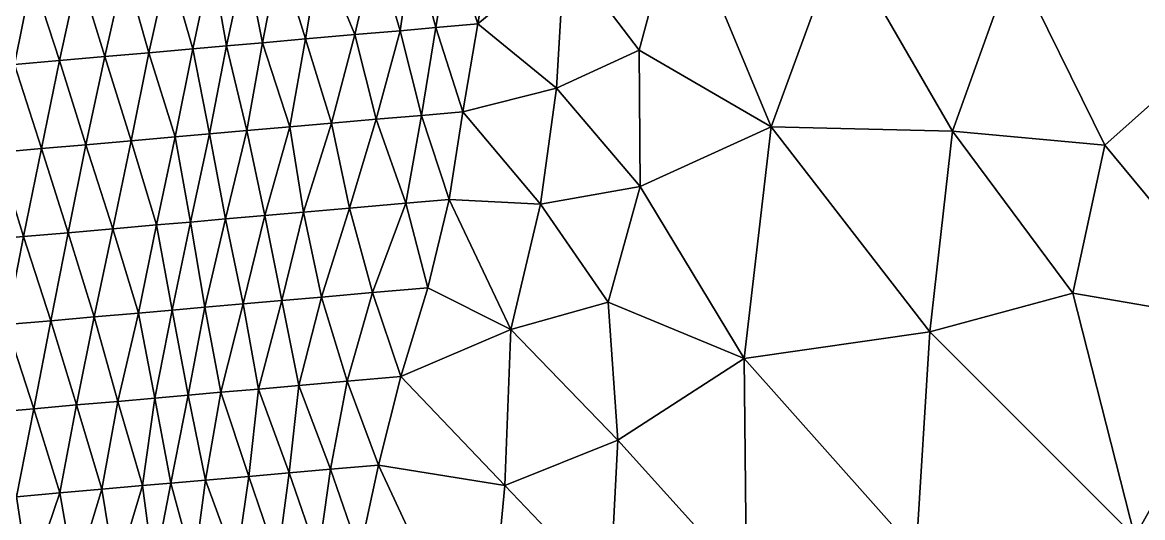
# Model space of a CAD drawing. Extents: x 993 to 3979, y 358 to 2875.
# Drawn here: x 2820 to 3301.1, y 1197.3 to 1410 of the extents above; entities that cross this region are included whole.
import ezdxf

# ---------------------------------------------------------------- set-up
doc = ezdxf.new("R2010")
doc.units = 0
doc.header["$MEASUREMENT"] = 0

msp = doc.modelspace()

# ---------------------------------------------------------------- linework, layer by layer
at = {"layer": 'modelTopoInnerCoarse_ts', "color": 2}
for points in [[(2987.75, 1444.08, 2976.87), (2982.2, 1406.45, 2973.94), (2971.6, 1442.67, 2967.26), (2987.75, 1444.08, 2976.87)], [(2997.58, 1407.8, 2985.57), (2982.2, 1406.45, 2973.94), (2987.75, 1444.08, 2976.87), (2997.58, 1407.8, 2985.57)], [(3003.68, 1445.48, 2987.05), (2997.58, 1407.8, 2985.57), (2987.75, 1444.08, 2976.87), (3003.68, 1445.48, 2987.05)], [(3015.64, 1409.38, 2990.09), (2997.58, 1407.8, 2985.57), (3003.68, 1445.48, 2987.05), (3015.64, 1409.38, 2990.09)], [(3021.97, 1447.08, 2990.95), (3015.64, 1409.38, 2990.09), (3003.68, 1445.48, 2987.05), (3021.97, 1447.08, 2990.95)], [(2930.48, 1439.07, 2971.57), (2923.08, 1401.28, 2973.54), (2915.8, 1437.79, 2958.05), (2930.48, 1439.07, 2971.57)], [(2941.65, 1402.91, 2976.69), (2923.08, 1401.28, 2973.54), (2930.48, 1439.07, 2971.57), (2941.65, 1402.91, 2976.69)], [(2947.84, 1440.59, 2977.94), (2941.65, 1402.91, 2976.69), (2930.48, 1439.07, 2971.57), (2947.84, 1440.59, 2977.94)], [(2962.79, 1404.76, 2973.01), (2941.65, 1402.91, 2976.69), (2947.84, 1440.59, 2977.94), (2962.79, 1404.76, 2973.01)], [(2971.6, 1442.67, 2967.26), (2962.79, 1404.76, 2973.01), (2947.84, 1440.59, 2977.94), (2971.6, 1442.67, 2967.26)], [(2982.2, 1406.45, 2973.94), (2962.79, 1404.76, 2973.01), (2971.6, 1442.67, 2967.26), (2982.2, 1406.45, 2973.94)], [(2882.81, 1434.9, 2940.66), (2874.36, 1397.02, 2945.46), (2863.99, 1433.26, 2938.18), (2882.81, 1434.9, 2940.66)], [(2893.16, 1398.66, 2948), (2874.36, 1397.02, 2945.46), (2882.81, 1434.9, 2940.66), (2893.16, 1398.66, 2948)], [(2901.28, 1436.52, 2944.09), (2893.16, 1398.66, 2948), (2882.81, 1434.9, 2940.66), (2901.28, 1436.52, 2944.09)], [(2907.71, 1399.94, 2961.86), (2893.16, 1398.66, 2948), (2901.28, 1436.52, 2944.09), (2907.71, 1399.94, 2961.86)], [(2915.8, 1437.79, 2958.05), (2907.71, 1399.94, 2961.86), (2901.28, 1436.52, 2944.09), (2915.8, 1437.79, 2958.05)], [(2923.08, 1401.28, 2973.54), (2907.71, 1399.94, 2961.86), (2915.8, 1437.79, 2958.05), (2923.08, 1401.28, 2973.54)], [(2824.21, 1429.78, 2938.91), (2816.67, 1391.97, 2941.27), (2804.97, 1428.09, 2937.52), (2824.21, 1429.78, 2938.91)], [(2835.95, 1393.66, 2942.54), (2816.67, 1391.97, 2941.27), (2824.21, 1429.78, 2938.91), (2835.95, 1393.66, 2942.54)], [(2844.26, 1431.53, 2938.11), (2835.95, 1393.66, 2942.54), (2824.21, 1429.78, 2938.91), (2844.26, 1431.53, 2938.11)], [(2855.36, 1395.36, 2943.44), (2835.95, 1393.66, 2942.54), (2844.26, 1431.53, 2938.11), (2855.36, 1395.36, 2943.44)], [(2863.99, 1433.26, 2938.18), (2855.36, 1395.36, 2943.44), (2844.26, 1431.53, 2938.11), (2863.99, 1433.26, 2938.18)], [(2874.36, 1397.02, 2945.46), (2855.36, 1395.36, 2943.44), (2863.99, 1433.26, 2938.18), (2874.36, 1397.02, 2945.46)], [(2982.2, 1406.45, 2973.94), (2972, 1368.42, 2983.37), (2962.79, 1404.76, 2973.01), (2982.2, 1406.45, 2973.94)], [(2991.37, 1370.11, 2984.41), (2972, 1368.42, 2983.37), (2982.2, 1406.45, 2973.94), (2991.37, 1370.11, 2984.41)], [(2997.58, 1407.8, 2985.57), (2991.37, 1370.11, 2984.41), (2982.2, 1406.45, 2973.94), (2997.58, 1407.8, 2985.57)], [(3009.15, 1371.67, 2989.67), (2991.37, 1370.11, 2984.41), (2997.58, 1407.8, 2985.57), (3009.15, 1371.67, 2989.67)], [(3015.64, 1409.38, 2990.09), (3009.15, 1371.67, 2989.67), (2997.58, 1407.8, 2985.57), (3015.64, 1409.38, 2990.09)], [(2923.08, 1401.28, 2973.54), (2916.35, 1363.55, 2973.77), (2907.71, 1399.94, 2961.86), (2923.08, 1401.28, 2973.54)], [(2934.91, 1365.17, 2976.93), (2916.35, 1363.55, 2973.77), (2923.08, 1401.28, 2973.54), (2934.91, 1365.17, 2976.93)], [(2941.65, 1402.91, 2976.69), (2934.91, 1365.17, 2976.93), (2923.08, 1401.28, 2973.54), (2941.65, 1402.91, 2976.69)], [(2952.78, 1366.74, 2981.95), (2934.91, 1365.17, 2976.93), (2941.65, 1402.91, 2976.69), (2952.78, 1366.74, 2981.95)], [(2962.79, 1404.76, 2973.01), (2952.78, 1366.74, 2981.95), (2941.65, 1402.91, 2976.69), (2962.79, 1404.76, 2973.01)], [(2972, 1368.42, 2983.37), (2952.78, 1366.74, 2981.95), (2962.79, 1404.76, 2973.01), (2972, 1368.42, 2983.37)], [(2855.36, 1395.36, 2943.44), (2847.27, 1357.5, 2947.29), (2835.95, 1393.66, 2942.54), (2855.36, 1395.36, 2943.44)], [(2866.75, 1359.21, 2948.03), (2847.27, 1357.5, 2947.29), (2855.36, 1395.36, 2943.44), (2866.75, 1359.21, 2948.03)], [(2874.36, 1397.02, 2945.46), (2866.75, 1359.21, 2948.03), (2855.36, 1395.36, 2943.44), (2874.36, 1397.02, 2945.46)], [(2885.54, 1360.85, 2950.59), (2866.75, 1359.21, 2948.03), (2874.36, 1397.02, 2945.46), (2885.54, 1360.85, 2950.59)], [(2893.16, 1398.66, 2948), (2885.54, 1360.85, 2950.59), (2874.36, 1397.02, 2945.46), (2893.16, 1398.66, 2948)], [(2900.31, 1362.15, 2963.85), (2885.54, 1360.85, 2950.59), (2893.16, 1398.66, 2948), (2900.31, 1362.15, 2963.85)], [(2907.71, 1399.94, 2961.86), (2900.31, 1362.15, 2963.85), (2893.16, 1398.66, 2948), (2907.71, 1399.94, 2961.86)], [(2916.35, 1363.55, 2973.77), (2900.31, 1362.15, 2963.85), (2907.71, 1399.94, 2961.86), (2916.35, 1363.55, 2973.77)], [(2828.22, 1355.84, 2945.41), (2809.31, 1354.18, 2943.16), (2816.67, 1391.97, 2941.27), (2828.22, 1355.84, 2945.41)], [(2835.95, 1393.66, 2942.54), (2828.22, 1355.84, 2945.41), (2816.67, 1391.97, 2941.27), (2835.95, 1393.66, 2942.54)], [(2847.27, 1357.5, 2947.29), (2828.22, 1355.84, 2945.41), (2835.95, 1393.66, 2942.54), (2847.27, 1357.5, 2947.29)], [(3009.15, 1371.67, 2989.67), (3003.33, 1334.01, 2987.44), (2991.37, 1370.11, 2984.41), (3009.15, 1371.67, 2989.67)], [(2952.78, 1366.74, 2981.95), (2940.74, 1328.54, 2996.32), (2934.91, 1365.17, 2976.93), (2952.78, 1366.74, 2981.95)], [(2960.51, 1330.27, 2996.28), (2940.74, 1328.54, 2996.32), (2952.78, 1366.74, 2981.95), (2960.51, 1330.27, 2996.28)], [(2972, 1368.42, 2983.37), (2960.51, 1330.27, 2996.28), (2952.78, 1366.74, 2981.95), (2972, 1368.42, 2983.37)], [(2984.7, 1332.38, 2984.46), (2960.51, 1330.27, 2996.28), (2972, 1368.42, 2983.37), (2984.7, 1332.38, 2984.46)], [(2991.37, 1370.11, 2984.41), (2984.7, 1332.38, 2984.46), (2972, 1368.42, 2983.37), (2991.37, 1370.11, 2984.41)], [(3003.33, 1334.01, 2987.44), (2984.7, 1332.38, 2984.46), (2991.37, 1370.11, 2984.41), (3003.33, 1334.01, 2987.44)], [(2900.31, 1362.15, 2963.85), (2892.22, 1324.29, 2967.68), (2885.54, 1360.85, 2950.59), (2900.31, 1362.15, 2963.85)], [(2907.28, 1325.61, 2980.21), (2892.22, 1324.29, 2967.68), (2900.31, 1362.15, 2963.85), (2907.28, 1325.61, 2980.21)], [(2916.35, 1363.55, 2973.77), (2907.28, 1325.61, 2980.21), (2900.31, 1362.15, 2963.85), (2916.35, 1363.55, 2973.77)], [(2924.15, 1327.09, 2987.89), (2907.28, 1325.61, 2980.21), (2916.35, 1363.55, 2973.77), (2924.15, 1327.09, 2987.89)], [(2934.91, 1365.17, 2976.93), (2924.15, 1327.09, 2987.89), (2916.35, 1363.55, 2973.77), (2934.91, 1365.17, 2976.93)], [(2940.74, 1328.54, 2996.32), (2924.15, 1327.09, 2987.89), (2934.91, 1365.17, 2976.93), (2940.74, 1328.54, 2996.32)], [(2847.27, 1357.5, 2947.29), (2839.61, 1319.69, 2949.98), (2828.22, 1355.84, 2945.41), (2847.27, 1357.5, 2947.29)], [(2858.9, 1321.38, 2951.2), (2839.61, 1319.69, 2949.98), (2847.27, 1357.5, 2947.29), (2858.9, 1321.38, 2951.2)], [(2866.75, 1359.21, 2948.03), (2858.9, 1321.38, 2951.2), (2847.27, 1357.5, 2947.29), (2866.75, 1359.21, 2948.03)], [(2877.6, 1323.01, 2954.02), (2858.9, 1321.38, 2951.2), (2866.75, 1359.21, 2948.03), (2877.6, 1323.01, 2954.02)], [(2885.54, 1360.85, 2950.59), (2877.6, 1323.01, 2954.02), (2866.75, 1359.21, 2948.03), (2885.54, 1360.85, 2950.59)], [(2892.22, 1324.29, 2967.68), (2877.6, 1323.01, 2954.02), (2885.54, 1360.85, 2950.59), (2892.22, 1324.29, 2967.68)], [(2820.5, 1318.02, 2948.24), (2801.69, 1316.37, 2945.74), (2809.31, 1354.18, 2943.16), (2820.5, 1318.02, 2948.24)], [(2828.22, 1355.84, 2945.41), (2820.5, 1318.02, 2948.24), (2809.31, 1354.18, 2943.16), (2828.22, 1355.84, 2945.41)], [(2839.61, 1319.69, 2949.98), (2820.5, 1318.02, 2948.24), (2828.22, 1355.84, 2945.41), (2839.61, 1319.69, 2949.98)], [(3003.33, 1334.01, 2987.44), (2994.19, 1296.07, 2994.08), (2984.7, 1332.38, 2984.46), (3003.33, 1334.01, 2987.44)], [(2940.74, 1328.54, 2996.32), (2931.37, 1290.57, 3003.56), (2924.15, 1327.09, 2987.89), (2940.74, 1328.54, 2996.32)], [(2948.39, 1292.06, 3010.85), (2931.37, 1290.57, 3003.56), (2940.74, 1328.54, 2996.32), (2948.39, 1292.06, 3010.85)], [(2960.51, 1330.27, 2996.28), (2948.39, 1292.06, 3010.85), (2940.74, 1328.54, 2996.32), (2960.51, 1330.27, 2996.28)], [(2970.31, 1293.98, 3005.06), (2948.39, 1292.06, 3010.85), (2960.51, 1330.27, 2996.28), (2970.31, 1293.98, 3005.06)], [(2984.7, 1332.38, 2984.46), (2970.31, 1293.98, 3005.06), (2960.51, 1330.27, 2996.28), (2984.7, 1332.38, 2984.46)], [(2994.19, 1296.07, 2994.08), (2970.31, 1293.98, 3005.06), (2984.7, 1332.38, 2984.46), (2994.19, 1296.07, 2994.08)], [(2877.6, 1323.01, 2954.02), (2869.82, 1285.19, 2957.03), (2858.9, 1321.38, 2951.2), (2877.6, 1323.01, 2954.02)], [(2884.35, 1286.46, 2970.94), (2869.82, 1285.19, 2957.03), (2877.6, 1323.01, 2954.02), (2884.35, 1286.46, 2970.94)], [(2892.22, 1324.29, 2967.68), (2884.35, 1286.46, 2970.94), (2877.6, 1323.01, 2954.02), (2892.22, 1324.29, 2967.68)], [(2898.36, 1287.69, 2986.23), (2884.35, 1286.46, 2970.94), (2892.22, 1324.29, 2967.68), (2898.36, 1287.69, 2986.23)], [(2907.28, 1325.61, 2980.21), (2898.36, 1287.69, 2986.23), (2892.22, 1324.29, 2967.68), (2907.28, 1325.61, 2980.21)], [(2914.75, 1289.12, 2995.2), (2898.36, 1287.69, 2986.23), (2907.28, 1325.61, 2980.21), (2914.75, 1289.12, 2995.2)], [(2924.15, 1327.09, 2987.89), (2914.75, 1289.12, 2995.2), (2907.28, 1325.61, 2980.21), (2924.15, 1327.09, 2987.89)], [(2931.37, 1290.57, 3003.56), (2914.75, 1289.12, 2995.2), (2924.15, 1327.09, 2987.89), (2931.37, 1290.57, 3003.56)], [(2839.61, 1319.69, 2949.98), (2832.14, 1281.89, 2952.14), (2820.5, 1318.02, 2948.24), (2839.61, 1319.69, 2949.98)], [(2850.82, 1283.53, 2955), (2832.14, 1281.89, 2952.14), (2839.61, 1319.69, 2949.98), (2850.82, 1283.53, 2955)], [(2858.9, 1321.38, 2951.2), (2850.82, 1283.53, 2955), (2839.61, 1319.69, 2949.98), (2858.9, 1321.38, 2951.2)], [(2869.82, 1285.19, 2957.03), (2850.82, 1283.53, 2955), (2858.9, 1321.38, 2951.2), (2869.82, 1285.19, 2957.03)], [(2820.5, 1318.02, 2948.24), (2813.19, 1280.23, 2950.01), (2801.69, 1316.37, 2945.74), (2820.5, 1318.02, 2948.24)], [(2832.14, 1281.89, 2952.14), (2813.19, 1280.23, 2950.01), (2820.5, 1318.02, 2948.24), (2832.14, 1281.89, 2952.14)], [(2994.19, 1296.07, 2994.08), (2982.48, 1257.9, 3007.54), (2970.31, 1293.98, 3005.06), (2994.19, 1296.07, 2994.08)], [(2931.37, 1290.57, 3003.56), (2921.36, 1252.55, 3012.48), (2914.75, 1289.12, 2995.2), (2931.37, 1290.57, 3003.56)], [(2938.78, 1254.08, 3018.72), (2921.36, 1252.55, 3012.48), (2931.37, 1290.57, 3003.56), (2938.78, 1254.08, 3018.72)], [(2948.39, 1292.06, 3010.85), (2938.78, 1254.08, 3018.72), (2931.37, 1290.57, 3003.56), (2948.39, 1292.06, 3010.85)], [(2959.44, 1255.89, 3016.29), (2938.78, 1254.08, 3018.72), (2948.39, 1292.06, 3010.85), (2959.44, 1255.89, 3016.29)], [(2970.31, 1293.98, 3005.06), (2959.44, 1255.89, 3016.29), (2948.39, 1292.06, 3010.85), (2970.31, 1293.98, 3005.06)], [(2982.48, 1257.9, 3007.54), (2959.44, 1255.89, 3016.29), (2970.31, 1293.98, 3005.06), (2982.48, 1257.9, 3007.54)], [(2869.82, 1285.19, 2957.03), (2860.95, 1247.27, 2962.93), (2850.82, 1283.53, 2955), (2869.82, 1285.19, 2957.03)], [(2876.88, 1248.66, 2973.13), (2860.95, 1247.27, 2962.93), (2869.82, 1285.19, 2957.03), (2876.88, 1248.66, 2973.13)], [(2884.35, 1286.46, 2970.94), (2876.88, 1248.66, 2973.13), (2869.82, 1285.19, 2957.03), (2884.35, 1286.46, 2970.94)], [(2891.16, 1249.91, 2987.69), (2876.88, 1248.66, 2973.13), (2884.35, 1286.46, 2970.94), (2891.16, 1249.91, 2987.69)], [(2898.36, 1287.69, 2986.23), (2891.16, 1249.91, 2987.69), (2884.35, 1286.46, 2970.94), (2898.36, 1287.69, 2986.23)], [(2905.22, 1251.14, 3002.87), (2891.16, 1249.91, 2987.69), (2898.36, 1287.69, 2986.23), (2905.22, 1251.14, 3002.87)], [(2914.75, 1289.12, 2995.2), (2905.22, 1251.14, 3002.87), (2898.36, 1287.69, 2986.23), (2914.75, 1289.12, 2995.2)], [(2921.36, 1252.55, 3012.48), (2905.22, 1251.14, 3002.87), (2914.75, 1289.12, 2995.2), (2921.36, 1252.55, 3012.48)], [(2824.96, 1244.12, 2953.55), (2806.31, 1242.49, 2950.62), (2813.19, 1280.23, 2950.01), (2824.96, 1244.12, 2953.55)], [(2832.14, 1281.89, 2952.14), (2824.96, 1244.12, 2953.55), (2813.19, 1280.23, 2950.01), (2832.14, 1281.89, 2952.14)], [(2843.23, 1245.72, 2957.5), (2824.96, 1244.12, 2953.55), (2832.14, 1281.89, 2952.14), (2843.23, 1245.72, 2957.5)], [(2850.82, 1283.53, 2955), (2843.23, 1245.72, 2957.5), (2832.14, 1281.89, 2952.14), (2850.82, 1283.53, 2955)], [(2860.95, 1247.27, 2962.93), (2843.23, 1245.72, 2957.5), (2850.82, 1283.53, 2955), (2860.95, 1247.27, 2962.93)], [(2959.44, 1255.89, 3016.29), (2952.38, 1218.12, 3017.4), (2938.78, 1254.08, 3018.72), (2959.44, 1255.89, 3016.29)], [(2972.96, 1219.92, 3015.2), (2952.38, 1218.12, 3017.4), (2959.44, 1255.89, 3016.29), (2972.96, 1219.92, 3015.2)], [(2982.48, 1257.9, 3007.54), (2972.96, 1219.92, 3015.2), (2959.44, 1255.89, 3016.29), (2982.48, 1257.9, 3007.54)], [(2905.22, 1251.14, 3002.87), (2898.61, 1213.42, 3002.75), (2891.16, 1249.91, 2987.69), (2905.22, 1251.14, 3002.87)], [(2917.22, 1215.05, 3005.79), (2898.61, 1213.42, 3002.75), (2905.22, 1251.14, 3002.87), (2917.22, 1215.05, 3005.79)], [(2921.36, 1252.55, 3012.48), (2917.22, 1215.05, 3005.79), (2905.22, 1251.14, 3002.87), (2921.36, 1252.55, 3012.48)], [(2934.55, 1216.56, 3012.25), (2917.22, 1215.05, 3005.79), (2921.36, 1252.55, 3012.48), (2934.55, 1216.56, 3012.25)], [(2938.78, 1254.08, 3018.72), (2934.55, 1216.56, 3012.25), (2921.36, 1252.55, 3012.48), (2938.78, 1254.08, 3018.72)], [(2952.38, 1218.12, 3017.4), (2934.55, 1216.56, 3012.25), (2938.78, 1254.08, 3018.72), (2952.38, 1218.12, 3017.4)], [(2860.95, 1247.27, 2962.93), (2854.07, 1209.52, 2963.53), (2843.23, 1245.72, 2957.5), (2860.95, 1247.27, 2962.93)], [(2871.62, 1211.06, 2969.42), (2854.07, 1209.52, 2963.53), (2860.95, 1247.27, 2962.93), (2871.62, 1211.06, 2969.42)], [(2876.88, 1248.66, 2973.13), (2871.62, 1211.06, 2969.42), (2860.95, 1247.27, 2962.93), (2876.88, 1248.66, 2973.13)], [(2883.81, 1212.13, 2989.55), (2871.62, 1211.06, 2969.42), (2876.88, 1248.66, 2973.13), (2883.81, 1212.13, 2989.55)], [(2891.16, 1249.91, 2987.69), (2883.81, 1212.13, 2989.55), (2876.88, 1248.66, 2973.13), (2891.16, 1249.91, 2987.69)], [(2898.61, 1213.42, 3002.75), (2883.81, 1212.13, 2989.55), (2891.16, 1249.91, 2987.69), (2898.61, 1213.42, 3002.75)], [(2824.96, 1244.12, 2953.55), (2817.46, 1206.32, 2955.8), (2806.31, 1242.49, 2950.62), (2824.96, 1244.12, 2953.55)], [(2836.1, 1207.95, 2958.77), (2817.46, 1206.32, 2955.8), (2824.96, 1244.12, 2953.55), (2836.1, 1207.95, 2958.77)], [(2843.23, 1245.72, 2957.5), (2836.1, 1207.95, 2958.77), (2824.96, 1244.12, 2953.55), (2843.23, 1245.72, 2957.5)], [(2854.07, 1209.52, 2963.53), (2836.1, 1207.95, 2958.77), (2843.23, 1245.72, 2957.5), (2854.07, 1209.52, 2963.53)], [(2952.38, 1218.12, 3017.4), (2947.03, 1180.51, 3013.93), (2934.55, 1216.56, 3012.25), (2952.38, 1218.12, 3017.4)], [(2964.76, 1182.06, 3019.31), (2947.03, 1180.51, 3013.93), (2952.38, 1218.12, 3017.4), (2964.76, 1182.06, 3019.31)], [(2972.96, 1219.92, 3015.2), (2964.76, 1182.06, 3019.31), (2952.38, 1218.12, 3017.4), (2972.96, 1219.92, 3015.2)], [(2898.61, 1213.42, 3002.75), (2893.56, 1175.83, 2998.5), (2883.81, 1212.13, 2989.55), (2898.61, 1213.42, 3002.75)], [(2911.78, 1177.43, 3002.57), (2893.56, 1175.83, 2998.5), (2898.61, 1213.42, 3002.75), (2911.78, 1177.43, 3002.57)], [(2917.22, 1215.05, 3005.79), (2911.78, 1177.43, 3002.57), (2898.61, 1213.42, 3002.75), (2917.22, 1215.05, 3005.79)], [(2929.53, 1178.98, 3007.92), (2911.78, 1177.43, 3002.57), (2917.22, 1215.05, 3005.79), (2929.53, 1178.98, 3007.92)], [(2934.55, 1216.56, 3012.25), (2929.53, 1178.98, 3007.92), (2917.22, 1215.05, 3005.79), (2934.55, 1216.56, 3012.25)], [(2947.03, 1180.51, 3013.93), (2929.53, 1178.98, 3007.92), (2934.55, 1216.56, 3012.25), (2947.03, 1180.51, 3013.93)], [(2836.1, 1207.95, 2958.77), (2823.1, 1169.67, 2975.68), (2817.46, 1206.32, 2955.8), (2836.1, 1207.95, 2958.77)], [(2842.5, 1171.37, 2976.63), (2823.1, 1169.67, 2975.68), (2836.1, 1207.95, 2958.77), (2842.5, 1171.37, 2976.63)], [(2854.07, 1209.52, 2963.53), (2842.5, 1171.37, 2976.63), (2836.1, 1207.95, 2958.77), (2854.07, 1209.52, 2963.53)], [(2860.18, 1172.91, 2982.17), (2842.5, 1171.37, 2976.63), (2854.07, 1209.52, 2963.53), (2860.18, 1172.91, 2982.17)], [(2871.62, 1211.06, 2969.42), (2860.18, 1172.91, 2982.17), (2854.07, 1209.52, 2963.53), (2871.62, 1211.06, 2969.42)], [(2876.46, 1174.34, 2991.43), (2860.18, 1172.91, 2982.17), (2871.62, 1211.06, 2969.42), (2876.46, 1174.34, 2991.43)], [(2883.81, 1212.13, 2989.55), (2876.46, 1174.34, 2991.43), (2871.62, 1211.06, 2969.42), (2883.81, 1212.13, 2989.55)], [(2893.56, 1175.83, 2998.5), (2876.46, 1174.34, 2991.43), (2883.81, 1212.13, 2989.55), (2893.56, 1175.83, 2998.5)], [(2823.1, 1169.67, 2975.68), (2805.65, 1168.14, 2969.55), (2817.46, 1206.32, 2955.8), (2823.1, 1169.67, 2975.68)]]:
    msp.add_3dface(points, dxfattribs=at)
at = {"layer": 'modelTopoOuterCoarse_ts', "color": 42}
for points in [[(3052.8, 1440.36, 2991.3), (3101.72, 1460.93, 2990.1), (3084.95, 1398.14, 2995.22), (3052.8, 1440.36, 2991.3)], [(3141.64, 1365.21, 3000.66), (3084.95, 1398.14, 2995.22), (3101.72, 1460.93, 2990.1), (3141.64, 1365.21, 3000.66)], [(3171.28, 1446.42, 2991.73), (3141.64, 1365.21, 3000.66), (3101.72, 1460.93, 2990.1), (3171.28, 1446.42, 2991.73)], [(3021.97, 1447.08, 2990.95), (3052.8, 1440.36, 2991.3), (3015.64, 1409.38, 2990.09), (3021.97, 1447.08, 2990.95)], [(3171.28, 1446.42, 2991.73), (3219.46, 1363.25, 3003.66), (3141.64, 1365.21, 3000.66), (3171.28, 1446.42, 2991.73)], [(3245.86, 1436.8, 2993.97), (3219.46, 1363.25, 3003.66), (3171.28, 1446.42, 2991.73), (3245.86, 1436.8, 2993.97)], [(3049.45, 1381.79, 2993.98), (3015.64, 1409.38, 2990.09), (3052.8, 1440.36, 2991.3), (3049.45, 1381.79, 2993.98)], [(3084.95, 1398.14, 2995.22), (3049.45, 1381.79, 2993.98), (3052.8, 1440.36, 2991.3), (3084.95, 1398.14, 2995.22)], [(3219.46, 1363.25, 3003.66), (3245.86, 1436.8, 2993.97), (3284.89, 1357.24, 3007.06), (3219.46, 1363.25, 3003.66)], [(3284.89, 1357.24, 3007.06), (3245.86, 1436.8, 2993.97), (3344.87, 1410.67, 3001.69), (3284.89, 1357.24, 3007.06)], [(3344.87, 1410.67, 3001.69), (3348.55, 1280.43, 3021.06), (3284.89, 1357.24, 3007.06), (3344.87, 1410.67, 3001.69)], [(3015.64, 1409.38, 2990.09), (3049.45, 1381.79, 2993.98), (3009.15, 1371.67, 2989.67), (3015.64, 1409.38, 2990.09)], [(3049.45, 1381.79, 2993.98), (3084.95, 1398.14, 2995.22), (3085.27, 1339.51, 2999.98), (3049.45, 1381.79, 2993.98)], [(3084.95, 1398.14, 2995.22), (3141.64, 1365.21, 3000.66), (3085.27, 1339.51, 2999.98), (3084.95, 1398.14, 2995.22)], [(3042.49, 1331.9, 2996.39), (3009.15, 1371.67, 2989.67), (3049.45, 1381.79, 2993.98), (3042.49, 1331.9, 2996.39)], [(3042.49, 1331.9, 2996.39), (3049.45, 1381.79, 2993.98), (3085.27, 1339.51, 2999.98), (3042.49, 1331.9, 2996.39)], [(3042.49, 1331.9, 2996.39), (3003.33, 1334.01, 2987.44), (3009.15, 1371.67, 2989.67), (3042.49, 1331.9, 2996.39)], [(3141.64, 1365.21, 3000.66), (3129.96, 1265.68, 3010), (3085.27, 1339.51, 2999.98), (3141.64, 1365.21, 3000.66)], [(3129.96, 1265.68, 3010), (3141.64, 1365.21, 3000.66), (3209.65, 1277.08, 3013.41), (3129.96, 1265.68, 3010)], [(3141.64, 1365.21, 3000.66), (3219.46, 1363.25, 3003.66), (3209.65, 1277.08, 3013.41), (3141.64, 1365.21, 3000.66)], [(3271.19, 1293.69, 3014.78), (3209.65, 1277.08, 3013.41), (3219.46, 1363.25, 3003.66), (3271.19, 1293.69, 3014.78)], [(3284.89, 1357.24, 3007.06), (3271.19, 1293.69, 3014.78), (3219.46, 1363.25, 3003.66), (3284.89, 1357.24, 3007.06)], [(3271.19, 1293.69, 3014.78), (3284.89, 1357.24, 3007.06), (3348.55, 1280.43, 3021.06), (3271.19, 1293.69, 3014.78)], [(3085.27, 1339.51, 2999.98), (3071.53, 1289.87, 3003.7), (3042.49, 1331.9, 2996.39), (3085.27, 1339.51, 2999.98)], [(3071.53, 1289.87, 3003.7), (3085.27, 1339.51, 2999.98), (3129.96, 1265.68, 3010), (3071.53, 1289.87, 3003.7)], [(2994.19, 1296.07, 2994.08), (3003.33, 1334.01, 2987.44), (3029.8, 1278.19, 3001.83), (2994.19, 1296.07, 2994.08)], [(3042.49, 1331.9, 2996.39), (3029.8, 1278.19, 3001.83), (3003.33, 1334.01, 2987.44), (3042.49, 1331.9, 2996.39)], [(3042.49, 1331.9, 2996.39), (3071.53, 1289.87, 3003.7), (3029.8, 1278.19, 3001.83), (3042.49, 1331.9, 2996.39)], [(3029.8, 1278.19, 3001.83), (2982.48, 1257.9, 3007.54), (2994.19, 1296.07, 2994.08), (3029.8, 1278.19, 3001.83)], [(3075.76, 1230.57, 3010.33), (3029.8, 1278.19, 3001.83), (3071.53, 1289.87, 3003.7), (3075.76, 1230.57, 3010.33)], [(3075.76, 1230.57, 3010.33), (3071.53, 1289.87, 3003.7), (3129.96, 1265.68, 3010), (3075.76, 1230.57, 3010.33)], [(3297.81, 1189.13, 3028), (3209.65, 1277.08, 3013.41), (3271.19, 1293.69, 3014.78), (3297.81, 1189.13, 3028)], [(3348.55, 1280.43, 3021.06), (3297.81, 1189.13, 3028), (3271.19, 1293.69, 3014.78), (3348.55, 1280.43, 3021.06)], [(3297.81, 1189.13, 3028), (3348.55, 1280.43, 3021.06), (3439.4, 1135.99, 3045.1), (3297.81, 1189.13, 3028)], [(3029.8, 1278.19, 3001.83), (3027.26, 1211.16, 3011.26), (2982.48, 1257.9, 3007.54), (3029.8, 1278.19, 3001.83)], [(3029.8, 1278.19, 3001.83), (3075.76, 1230.57, 3010.33), (3027.26, 1211.16, 3011.26), (3029.8, 1278.19, 3001.83)], [(3209.65, 1277.08, 3013.41), (3203.87, 1182.57, 3022.03), (3129.96, 1265.68, 3010), (3209.65, 1277.08, 3013.41)], [(3297.81, 1189.13, 3028), (3203.87, 1182.57, 3022.03), (3209.65, 1277.08, 3013.41), (3297.81, 1189.13, 3028)], [(3129.96, 1265.68, 3010), (3130.93, 1169.28, 3018.24), (3075.76, 1230.57, 3010.33), (3129.96, 1265.68, 3010)], [(3130.93, 1169.28, 3018.24), (3129.96, 1265.68, 3010), (3203.87, 1182.57, 3022.03), (3130.93, 1169.28, 3018.24)], [(2982.48, 1257.9, 3007.54), (3027.26, 1211.16, 3011.26), (2972.96, 1219.92, 3015.2), (2982.48, 1257.9, 3007.54)], [(3075.76, 1230.57, 3010.33), (3072.33, 1163.83, 3015.62), (3027.26, 1211.16, 3011.26), (3075.76, 1230.57, 3010.33)], [(3072.33, 1163.83, 3015.62), (3075.76, 1230.57, 3010.33), (3130.93, 1169.28, 3018.24), (3072.33, 1163.83, 3015.62)], [(2964.76, 1182.06, 3019.31), (2972.96, 1219.92, 3015.2), (3018.68, 1121.34, 3015.21), (2964.76, 1182.06, 3019.31)], [(3027.26, 1211.16, 3011.26), (3018.68, 1121.34, 3015.21), (2972.96, 1219.92, 3015.2), (3027.26, 1211.16, 3011.26)], [(3072.33, 1163.83, 3015.62), (3018.68, 1121.34, 3015.21), (3027.26, 1211.16, 3011.26), (3072.33, 1163.83, 3015.62)]]:
    msp.add_3dface(points, dxfattribs=at)

doc.saveas('drawing.dxf')
